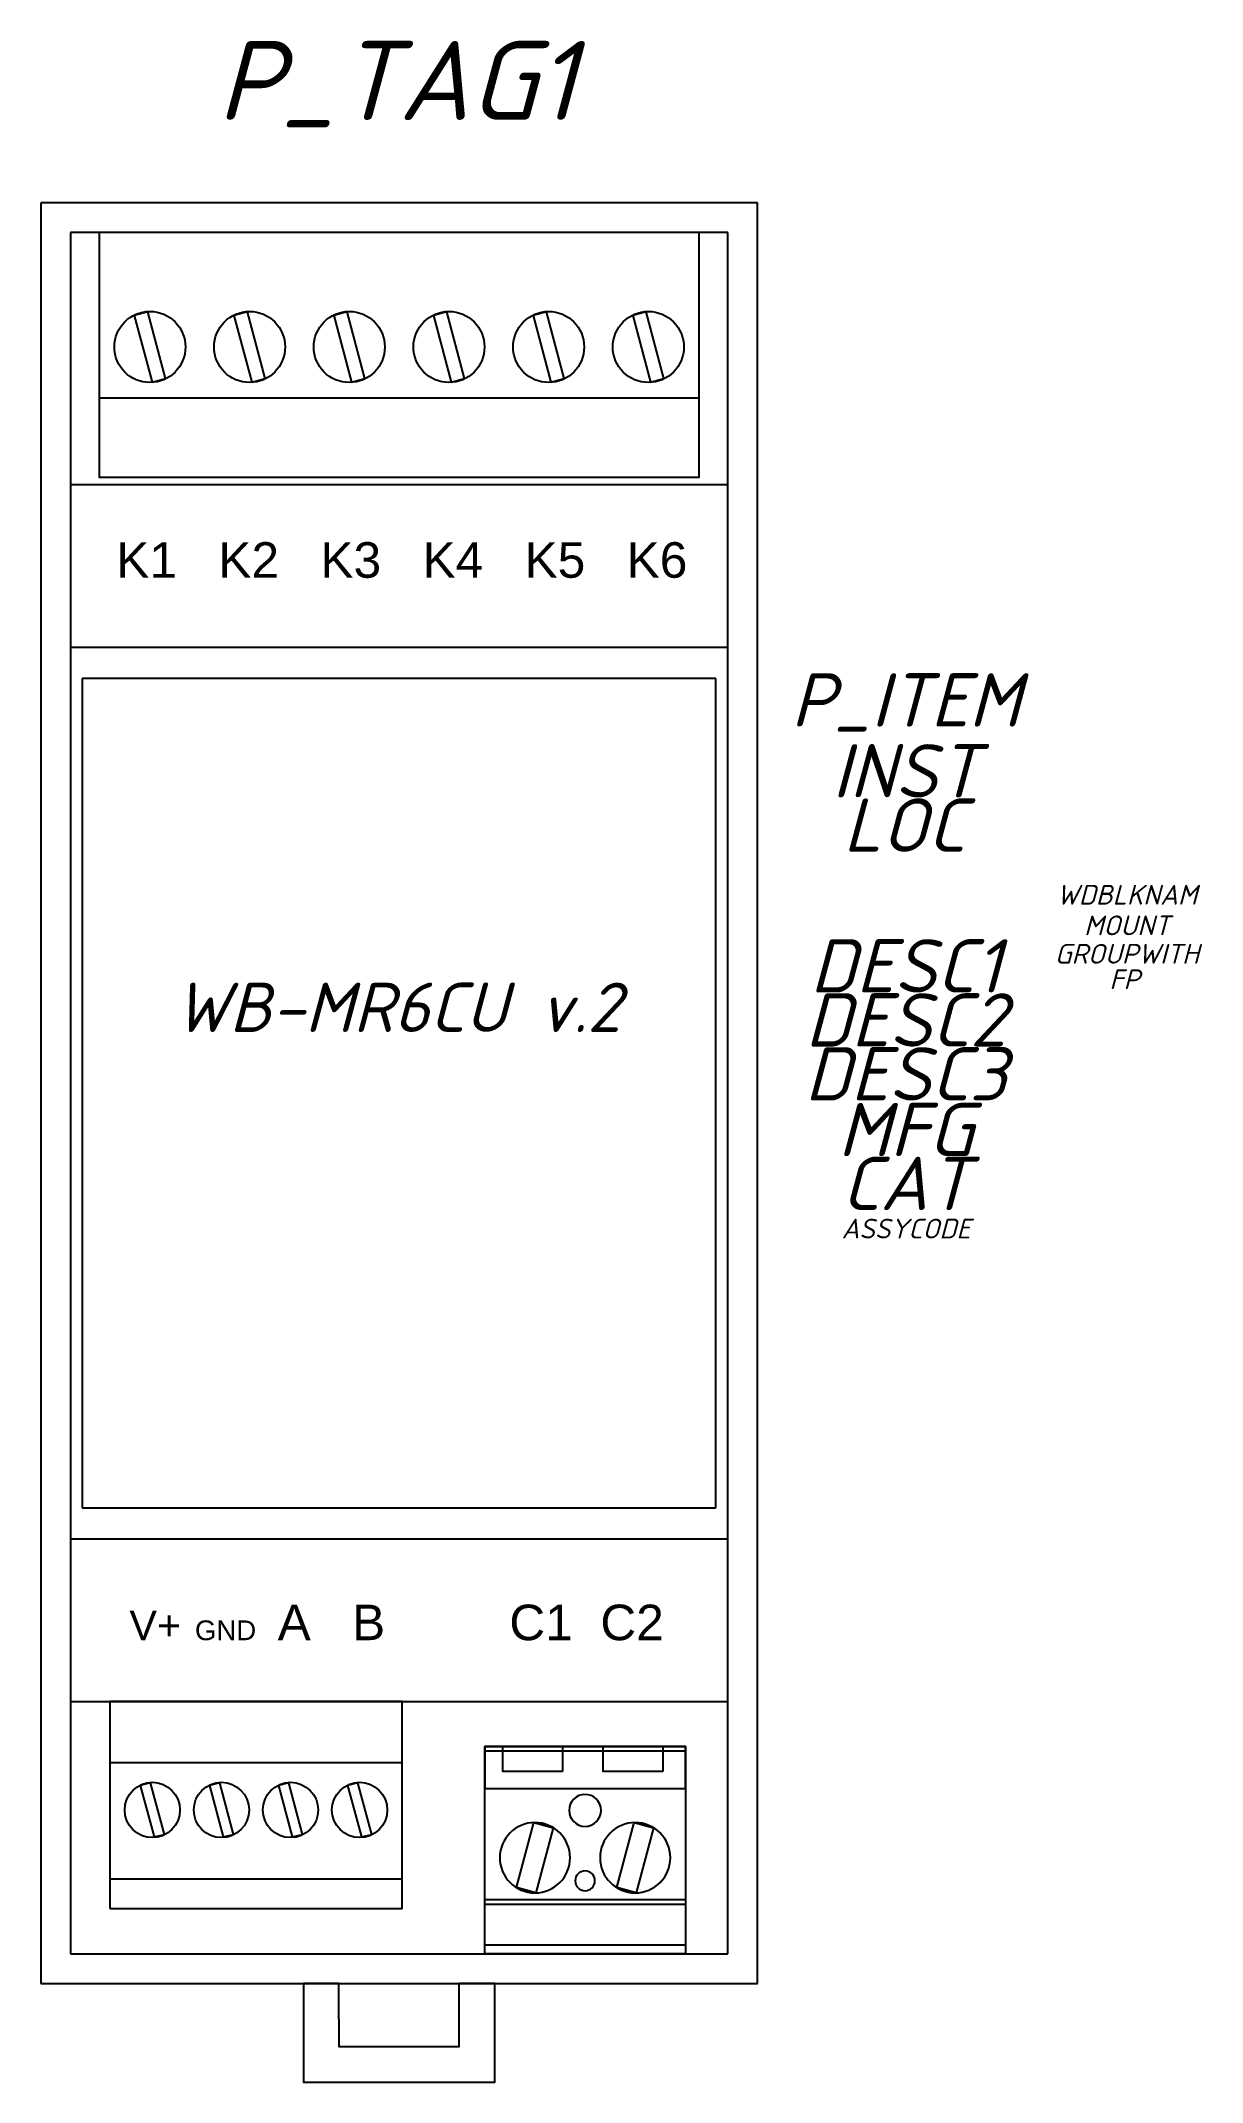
# Model space of a CAD drawing. Header units: millimetres. Extents: x 0 to 59, y -28 to 76.
import ezdxf
from ezdxf.enums import TextEntityAlignment as Align

# ---------------------------------------------------------------- set-up
doc = ezdxf.new("R2010")
doc.units = ezdxf.units.MM
doc.header["$LTSCALE"] = 6
doc.layers.add('Винты', color=8, linetype='Continuous')
doc.layers.add('Клеммники', color=125, linetype='Continuous')
doc.styles.add('WD_IEC', font='isocpeui.ttf', dxfattribs={"height": 2.5})
doc.styles.add('Подписи к клеммникам', font='arial.ttf', dxfattribs={"height": 1.8})

# ---------------------------------------------------------------- blocks, each defined once
blk = doc.blocks.new('*U0')
at = {"layer": 'Винты'}
blk.add_lwpolyline([(0.09, -1.37), (0.61, -1.24), (-0.09, 1.37), (-0.61, 1.24)], close=True, dxfattribs=at)
blk.add_circle((0, 0), 1.4, dxfattribs=at)
blk = doc.blocks.new('*U1')
at = {"layer": 'Клеммники', "color": 0, "linetype": 'ByBlock', "lineweight": -2}
for p in [(0, 0), (3.5, 0), (7, 0), (10.5, 0)]:
    blk.add_blockref('*U0', p, dxfattribs=at)
blk = doc.blocks.new('*U5')
at = {"layer": 'Винты'}
blk.add_lwpolyline([(-0.05, -1.78), (0.93, -1.51), (0.05, 1.78), (-0.93, 1.51)], close=True, dxfattribs=at)
blk.add_circle((0, 0), 1.78, dxfattribs=at)
blk = doc.blocks.new('*U6')
at = {"layer": 'Винты', "color": 0, "linetype": 'ByBlock', "lineweight": -2}
for p in [(0, 0), (5.08, 0)]:
    blk.add_blockref('*U5', p, dxfattribs=at)
blk = doc.blocks.new('*U7')
at = {"layer": 'Клеммники'}
blk.add_circle((0, 0), 0.81, dxfattribs=at)
blk = doc.blocks.new('*U8')
at = {"layer": 'Клеммники', "color": 0, "linetype": 'ByBlock', "lineweight": -2}
blk.add_blockref('*U7', (0, 0), dxfattribs=at)
blk = doc.blocks.new('*U9')
at = {"layer": 'Клеммники'}
blk.add_circle((0, 0), 0.5, dxfattribs=at)
blk = doc.blocks.new('*U10')
at = {"layer": 'Клеммники', "color": 0, "linetype": 'ByBlock', "lineweight": -2}
blk.add_blockref('*U9', (0, 0), dxfattribs=at)
blk = doc.blocks.new('*U11')
at = {"layer": 'Клеммники'}
blk.add_lwpolyline([(-1.51, -0.63), (1.51, -0.63), (1.51, 0.63), (-1.51, 0.63)], close=True, dxfattribs=at)
blk = doc.blocks.new('*U12')
at = {"layer": 'Клеммники', "color": 0, "linetype": 'ByBlock', "lineweight": -2}
for p in [(0, 0), (5.08, 0)]:
    blk.add_blockref('*U11', p, dxfattribs=at)
blk = doc.blocks.new('*U3')
at = {"layer": 'Винты'}
blk.add_lwpolyline([(0.11, -1.78), (0.79, -1.6), (-0.11, 1.78), (-0.79, 1.6)], close=True, dxfattribs=at)
blk.add_circle((0, 0), 1.8, dxfattribs=at)
blk = doc.blocks.new('*U4')
at = {"layer": 'Винты', "color": 0, "linetype": 'ByBlock', "lineweight": -2}
for p in [(0, 0), (5.05, 0), (10.1, 0), (15.15, 0), (20.2, 0), (25.25, 0)]:
    blk.add_blockref('*U3', p, dxfattribs=at)
blk = doc.blocks.new('*U2')
at = {"layer": 'Клеммники'}
for points in [[(0, 0), (30.4, 0), (30.4, 12.4), (0, 12.4)], [(0, 8.4), (30.4, 8.4), (30.4, 12.4), (0, 12.4)]]:
    blk.add_lwpolyline(points, close=True, dxfattribs=at)
at = {"layer": 'Винты'}
blk.add_blockref('*U4', (2.575, 5.8), dxfattribs=at)

msp = doc.modelspace()

# ---------------------------------------------------------------- linework, layer by layer
for p, q in [((36.3, 67.67), (0, 67.67)), ((0, 67.67), (0, -22.53)), ((36.3, -22.53), (36.3, 67.67)), ((34.8, 66.17), (1.5, 66.17)), ((1.5, 66.17), (1.5, -21.03)), ((34.8, -21.03), (34.8, 66.17)), ((0, 53.38), (0, 53.38)), ((0, 53.38), (0, -8.24)), ((34.8, 53.38), (1.5, 53.38)), ((36.3, -8.24), (36.3, 53.38)), ((0, 45.14), (0, 45.14)), ((34.8, 45.14), (1.5, 45.14)), ((34.2, 43.57), (2.1, 43.57)), ((2.1, 43.57), (2.1, 1.57)), ((34.2, 1.57), (34.2, 43.57)), ((2.1, 1.57), (34.2, 1.57)), ((1.5, 0), (34.8, 0)), ((1.5, -8.24), (34.8, -8.24)), ((3.5, -8.24), (3.5, -8.24)), ((1.5, -21.03), (34.8, -21.03)), ((0, -22.53), (36.3, -22.53)), ((15.1, -24.33), (15.1, -22.53)), ((21.2, -24.33), (21.2, -22.53))]:
    msp.add_line(p, q)
for points in [[(3.5, -18.74), (18.3, -18.74), (18.3, -8.24), (3.5, -8.24)], [(3.5, -11.34), (18.3, -11.34), (18.3, -8.24), (3.5, -8.24)], [(32.65, -10.53), (22.49, -10.53), (22.49, -12.65), (32.65, -12.65)], [(32.65, -21.03), (22.49, -21.03), (22.49, -10.53), (32.65, -10.53)], [(32.65, -10.53), (22.49, -10.53), (22.49, -10.75), (32.65, -10.75)], [(3.5, -18.74), (18.3, -18.74), (18.3, -17.24), (3.5, -17.24)], [(32.65, -21.03), (22.49, -21.03), (22.49, -18.27), (32.65, -18.27)], [(32.65, -21.03), (22.49, -21.03), (22.49, -18.51), (32.65, -18.51)], [(32.65, -21.03), (22.49, -21.03), (22.49, -20.58), (32.65, -20.58)]]:
    msp.add_lwpolyline(points, close=True)
for points in [[(15.1, -22.53), (13.3, -22.53), (13.3, -27.53), (23, -27.53), (23, -22.53), (21.2, -22.53)], [(15.1, -24.33), (15.1, -25.73), (21.2, -25.73), (21.2, -24.33)]]:
    msp.add_lwpolyline(points)

# ---------------------------------------------------------------- block references
at = {"rotation": 180}
msp.add_blockref('*U2', (33.35, 66.17), dxfattribs=at)
at = {"xscale": -1}
for name, p in [('*U12', (30, -11.16)), ('*U8', (27.57, -13.76)), ('*U6', (30.11, -16.16)), ('*U10', (27.57, -17.33))]:
    msp.add_blockref(name, p, dxfattribs=at)
msp.add_blockref('*U1', (5.65, -13.74))

# ---------------------------------------------------------------- texts
at = {"style": 'Подписи к клеммникам'}
msp.add_text('            K1   K2   K3   K4   K5   K6', height=1.8, dxfattribs=at).set_placement((-4.56, 48.68))
at = {"insert": (6.75, 28.17), "char_height": 2.5, "attachment_point": 1, "style": 'WD_IEC'}
msp.add_mtext_dynamic_manual_height_columns('WB-MR6CU v.2', width=28.7259, gutter_width=12.5, heights=[0], dxfattribs=at)
at = {"insert": (3.09, -3.34), "char_height": 2.5, "width": 30.0742, "attachment_point": 1}
msp.add_mtext('\\pxt15;{\\fArial|b0|i0|c204|p34;\\H0.72x;  \\H0.83333x;V+\\H1.20001x; \\H0.55555x;GND \\H1.80001x; \\H0.99999x;A   B         C1  C2\\H1.00001x;  }', dxfattribs=at)
at = {"style": 'WD_IEC'}
for tag, height, p in [('P_TAG1', 4, (18.02, 71.87)), ('DESC1', 2.7, (43.81, 27.67)), ('DESC2', 2.7, (43.81, 24.93)), ('DESC3', 2.7, (43.81, 22.2))]:
    msp.add_attdef(tag, text='', height=height, dxfattribs=at).set_placement(p, align=Align.CENTER)
for tag, text, height, flags, p in [('P_ITEM', '', 2.7, 1, (43.81, 41.14)), ('INST', '', 2.7, 1, (43.81, 37.55)), ('LOC', '', 2.7, 1, (43.74, 34.8)), ('WDBLKNAM', 'AM', 1, 1, (55.02, 32.12)), ('MOUNT', '', 1, 1, (55.02, 30.57)), ('GROUPWITH', '', 1, 1, (55.02, 29.13)), ('FP', '', 1, 1, (54.9, 27.84)), ('MFG', '', 2.7, 1, (43.81, 19.38)), ('CAT', '', 2.7, 1, (43.81, 16.65)), ('ASSYCODE', '', 1, 9, (43.83, 15.21))]:
    msp.add_attdef(tag, text=text, height=height, dxfattribs=dict(at, flags=flags)).set_placement(p, align=Align.CENTER)

doc.saveas('drawing.dxf')
